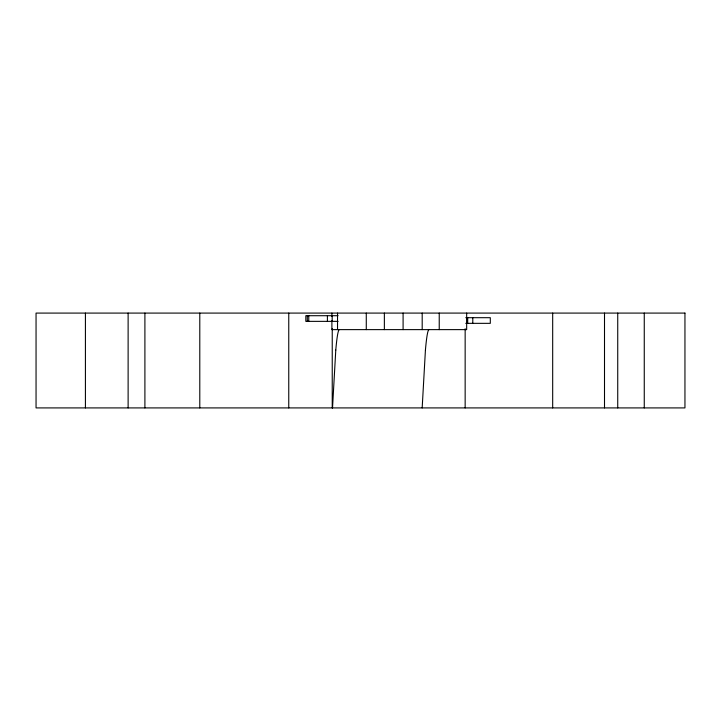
<?xml version="1.0" encoding="UTF-8"?>
<svg xmlns="http://www.w3.org/2000/svg" width="721" height="721" viewBox="0 0 721 721"><rect width="100%" height="100%" fill="white"/><g stroke="black" fill="none" stroke-linecap="round" stroke-linejoin="round"><path stroke-width="1.08" d="M332.525 407.915L335.779 350.064M422.173 407.915L425.426 350.064M338.095 315.708L305.83 315.708L305.83 321.359L338.095 321.359M465.775 317.691L490.307 317.691L490.307 323.341L465.775 323.341M644.259 313.085L644.259 407.915M617.735 313.085L617.735 407.915M604.504 313.085L604.504 407.915M552.683 313.085L552.683 407.915M472.787 317.691L472.787 323.341M467.704 317.691L467.704 323.341M467.442 317.691L467.442 323.341M466.667 313.085L466.667 329.623L331.894 329.623L331.894 320.8M465.153 328.704L465.153 407.915M439.233 313.085L439.233 329.623M422.191 313.085L422.191 329.623M403.093 313.085L403.093 329.623M384.365 313.085L384.365 329.623M366.277 313.085L366.277 329.623M337.527 313.085L337.527 329.623M332.237 328.704L332.237 407.915M332.174 315.708L332.174 321.359M331.894 313.085L331.894 316.393M327.406 315.708L327.406 321.359M308.768 315.708L308.768 321.359M307.299 315.708L307.299 321.359M288.76 313.085L288.76 407.915M199.789 313.085L199.789 407.915M144.903 313.085L144.903 407.915M128.122 313.085L128.122 407.915M85.42 313.085L85.42 407.915M335.779 350.091A384.771 11.392 -90 0 1 339.357 329.596M425.426 350.091A384.771 11.392 90 0 1 429.004 329.596M684.95 313.085L36.05 313.085L36.05 407.915L684.95 407.915L684.95 313.085"/></g></svg>
